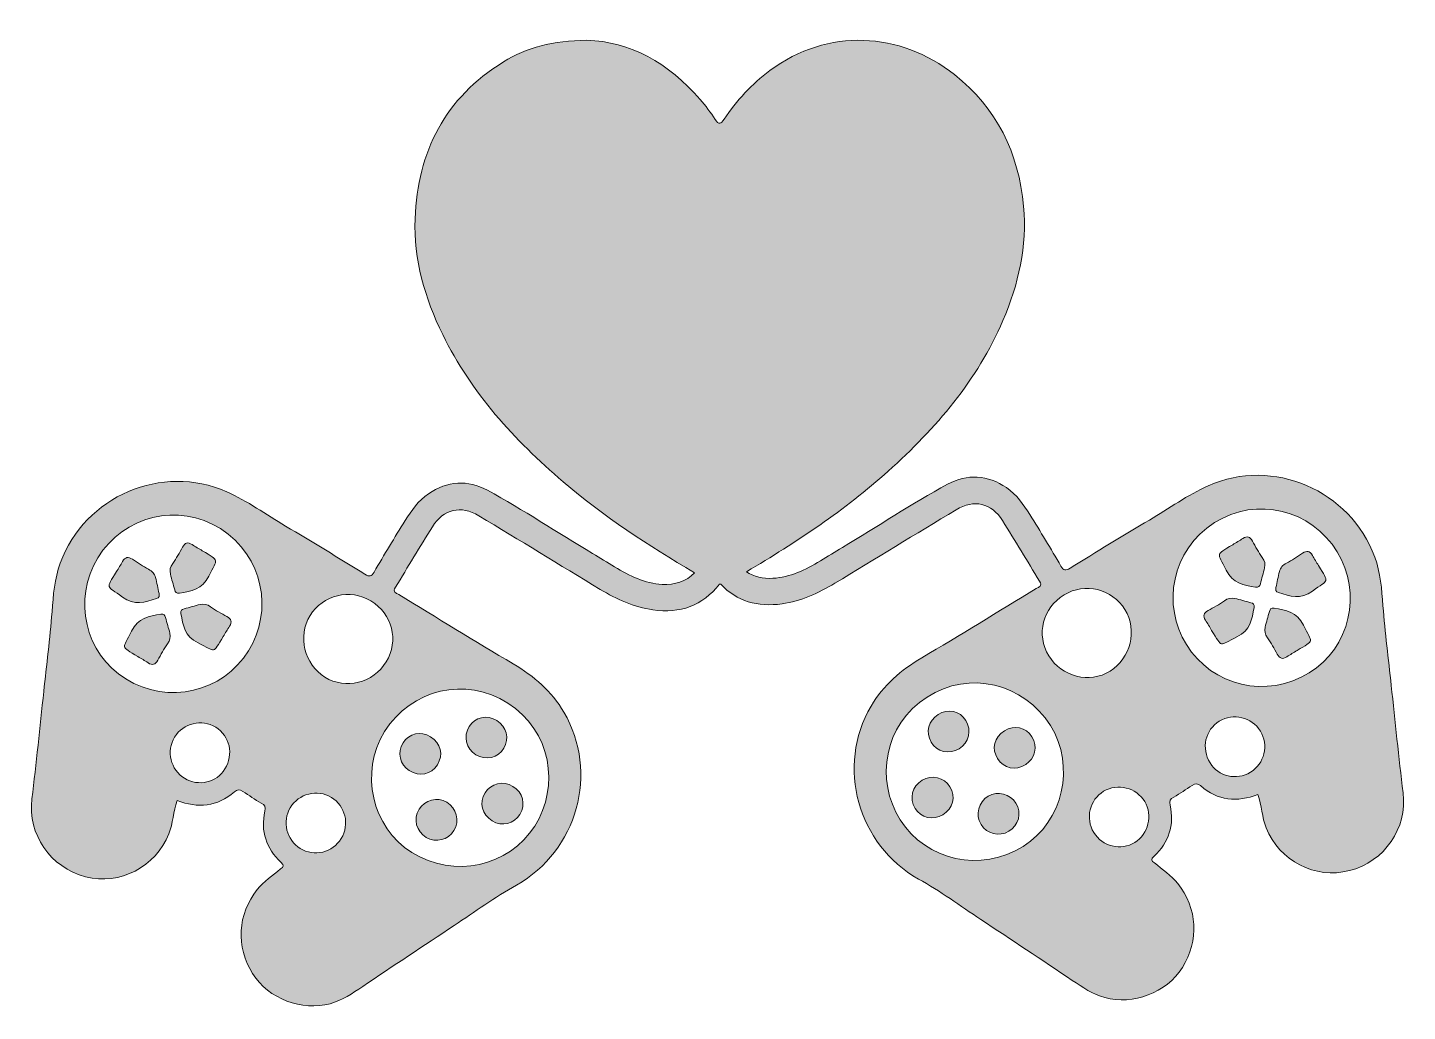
# Model space of a CAD drawing. Extents: x 90 to 910, y -791 to -207.
import ezdxf

# ---------------------------------------------------------------- set-up
doc = ezdxf.new("R2010")
doc.units = 0
doc.header["$MEASUREMENT"] = 0
doc.layers.add('katman 1', color=7, linetype='Continuous', lineweight=0)

# ---------------------------------------------------------------- blocks, each defined once
blk = doc.blocks.new('Block_0')
at = {"layer": 'katman 1', "true_color": 0x000000, "transparency": 33554687}
h = blk.add_hatch(color=18, dxfattribs=at)
h.dxf.hatch_style = 2
edge = h.paths.add_edge_path()
edge.add_spline(control_points=[(851.57, -590.11), (826.19, -605.69), (793.94, -598.17), (778.51, -573.35), (763.9, -549.86), (769.44, -517.16), (795.3, -500.83), (820.3, -485.05), (852.83, -493.1), (868.19, -518.2), (883.23, -542.78), (875.71, -575.3), (851.57, -590.11)], knot_values=[0, 0, 0, 0, 1, 1, 1, 2, 2, 2, 3, 3, 3, 4, 4, 4, 4], degree=3, periodic=0)
edge = h.paths.add_edge_path()
edge.add_spline(control_points=[(816.62, -649.2), (808.29, -654.24), (797.49, -651.74), (792.55, -643.63), (787.23, -634.88), (789.63, -624.02), (798.04, -618.85), (806.35, -613.75), (817.34, -616.39), (822.48, -624.72), (827.57, -632.97), (824.88, -644.18), (816.62, -649.2)], knot_values=[0, 0, 0, 0, 1, 1, 1, 2, 2, 2, 3, 3, 3, 4, 4, 4, 4], degree=3, periodic=0)
edge = h.paths.add_edge_path()
edge.add_spline(control_points=[(747.85, -690.88), (739.64, -696.02), (728.49, -693.32), (723.39, -684.95), (718.3, -676.57), (720.97, -665.5), (729.3, -660.51), (737.67, -655.49), (748.69, -658.26), (753.72, -666.64), (758.63, -674.81), (755.97, -685.79), (747.85, -690.88)], knot_values=[0, 0, 0, 0, 1, 1, 1, 2, 2, 2, 3, 3, 3, 4, 4, 4, 4], degree=3, periodic=0)
edge = h.paths.add_edge_path()
edge.add_spline(control_points=[(696.69, -579.99), (689.01, -567.27), (692.96, -551.55), (705.81, -543.77), (718.25, -536.23), (734.35, -540.13), (741.95, -552.53), (749.52, -564.88), (745.54, -581.38), (733.12, -589.1), (720.89, -596.71), (704.29, -592.56), (696.69, -579.99)], knot_values=[0, 0, 0, 0, 1, 1, 1, 2, 2, 2, 3, 3, 3, 4, 4, 4, 4], degree=3, periodic=0)
edge = h.paths.add_edge_path()
edge.add_spline(control_points=[(681.5, -693.2), (656.36, -708.89), (623.76, -701.74), (608.41, -677.53), (593.32, -653.74), (598.71, -620.97), (624.33, -604.49), (649.37, -588.39), (681.98, -596.23), (697.64, -621.42), (712.64, -645.56), (705.27, -678.37), (681.5, -693.2)], knot_values=[0, 0, 0, 0, 1, 1, 1, 2, 2, 2, 3, 3, 3, 4, 4, 4, 4], degree=3, periodic=0)
edge = h.paths.add_edge_path()
edge.add_spline(control_points=[(375.15, -608.08), (400.77, -624.56), (406.16, -657.33), (391.07, -681.12), (375.72, -705.33), (343.11, -712.48), (317.98, -696.79), (294.21, -681.96), (286.84, -649.15), (301.84, -625.01), (317.5, -599.82), (350.11, -591.99), (375.15, -608.08)], knot_values=[0, 0, 0, 0, 1, 1, 1, 2, 2, 2, 3, 3, 3, 4, 4, 4, 4], degree=3, periodic=0)
edge = h.paths.add_edge_path()
edge.add_spline(control_points=[(266.35, -592.69), (253.94, -584.97), (249.95, -568.47), (257.53, -556.12), (265.13, -543.72), (281.22, -539.82), (293.66, -547.36), (306.51, -555.14), (310.47, -570.86), (302.78, -583.58), (295.19, -596.15), (278.59, -600.3), (266.35, -592.69)], knot_values=[0, 0, 0, 0, 1, 1, 1, 2, 2, 2, 3, 3, 3, 4, 4, 4, 4], degree=3, periodic=0)
edge = h.paths.add_edge_path()
edge.add_spline(control_points=[(276.08, -688.54), (270.99, -696.91), (259.83, -699.62), (251.63, -694.47), (243.5, -689.38), (240.84, -678.4), (245.75, -670.23), (250.79, -661.85), (261.8, -659.08), (270.17, -664.1), (278.5, -669.09), (281.18, -680.16), (276.08, -688.54)], knot_values=[0, 0, 0, 0, 1, 1, 1, 2, 2, 2, 3, 3, 3, 4, 4, 4, 4], degree=3, periodic=0)
edge = h.paths.add_edge_path()
edge.add_spline(control_points=[(220.97, -576.94), (205.54, -601.76), (173.29, -609.28), (147.9, -593.7), (123.76, -578.89), (116.25, -546.37), (131.29, -521.79), (146.65, -496.69), (179.18, -488.64), (204.18, -504.42), (230.04, -520.75), (235.57, -553.45), (220.97, -576.94)], knot_values=[0, 0, 0, 0, 1, 1, 1, 2, 2, 2, 3, 3, 3, 4, 4, 4, 4], degree=3, periodic=0)
edge = h.paths.add_edge_path()
edge.add_spline(control_points=[(206.92, -647.22), (201.99, -655.34), (191.18, -657.83), (182.86, -652.79), (174.59, -647.77), (171.91, -636.56), (177, -628.31), (182.14, -619.98), (193.13, -617.34), (201.44, -622.44), (209.85, -627.61), (212.25, -638.47), (206.92, -647.22)], knot_values=[0, 0, 0, 0, 1, 1, 1, 2, 2, 2, 3, 3, 3, 4, 4, 4, 4], degree=3, periodic=0)
edge = h.paths.add_edge_path()
edge.add_spline(control_points=[(907.33, -661.46), (904.73, -640.22), (902.58, -618.94), (900.28, -597.67), (898.57, -581.88), (896.66, -566.1), (895.38, -550.27), (894.58, -540.43), (893.95, -530.7), (890.48, -521.3), (875.84, -481.53), (829.98, -461.83), (791.53, -478.93), (779.12, -484.44), (768.15, -492.46), (756.52, -499.32), (740.68, -508.66), (724.99, -518.29), (709.33, -527.94), (706.74, -529.54), (705.53, -529.42), (703.92, -526.67), (697.9, -516.36), (691.73, -506.12), (685.37, -496.02), (681.6, -490.05), (677.67, -484.2), (671.59, -480.08), (660.24, -472.4), (648.27, -471.78), (636.55, -478.08), (615.13, -489.59), (594.94, -503.21), (573.99, -515.55), (565.18, -520.75), (556.84, -526.79), (547.21, -530.56), (542.53, -532.39), (537.71, -533.65), (532.7, -533.94), (526.72, -534.28), (521.38, -533.07), (516.92, -530.01), (546.71, -512.54), (575.35, -493.43), (601.19, -470.29), (629.64, -444.82), (654.17, -416.32), (669.42, -380.84), (678.72, -359.19), (683.85, -336.68), (681.69, -312.89), (678.8, -281.13), (665.78, -254.59), (640.62, -234.66), (608.42, -209.15), (565.26, -206.74), (530.84, -232.27), (520.04, -240.28), (511.16, -250.11), (503.64, -261.19), (501.78, -263.93), (500.51, -264.58), (498.37, -261.3), (495.66, -257.14), (492.61, -253.15), (489.36, -249.38), (470.65, -227.67), (447.48, -214.88), (422.06, -214.29), (401.82, -214.36), (386.36, -218.57), (372.44, -227.14), (337.85, -248.42), (321.42, -280.43), (319.92, -320.29), (319.02, -344.58), (325.72, -367.45), (336.37, -389.12), (353.42, -423.81), (378.86, -451.74), (407.98, -476.57), (432.2, -497.22), (458.69, -514.57), (486.08, -530.62), (481.04, -535.89), (474.43, -537.97), (466.77, -537.53), (461.76, -537.24), (456.95, -535.99), (452.27, -534.15), (442.64, -530.38), (434.3, -524.34), (425.48, -519.14), (404.54, -506.8), (384.35, -493.18), (362.93, -481.67), (351.21, -475.38), (339.24, -475.99), (327.89, -483.67), (321.81, -487.79), (317.87, -493.64), (314.11, -499.61), (307.74, -509.71), (301.58, -519.95), (295.56, -530.26), (293.95, -533.02), (292.74, -533.13), (290.15, -531.53), (274.48, -521.88), (258.8, -512.25), (242.96, -502.91), (231.32, -496.05), (220.36, -488.03), (207.95, -482.52), (169.5, -465.42), (123.64, -485.12), (108.99, -524.89), (105.53, -534.29), (104.89, -544.02), (104.1, -553.86), (102.81, -569.69), (100.91, -585.47), (99.2, -601.26), (96.9, -622.53), (94.75, -643.81), (92.15, -665.05), (89.58, -686.02), (103.05, -705.81), (124.09, -711.24), (144.4, -716.49), (165.72, -705.43), (173.5, -685.86), (176.04, -679.45), (176.31, -672.54), (178.44, -665.98), (190.86, -670.72), (202.33, -669.77), (212.56, -660.74), (214.11, -659.37), (215.74, -659.33), (217.57, -660.58), (221.14, -663.02), (224.79, -665.37), (228.52, -667.57), (230.47, -668.71), (231.23, -669.8), (230.67, -672.26), (227.94, -684.17), (231.45, -694.36), (240.17, -702.65), (242.2, -704.58), (241.79, -705.25), (240, -706.65), (235.13, -710.43), (230.06, -714.03), (226.14, -718.85), (214.35, -733.3), (213.35, -752.96), (223.36, -768.85), (232.8, -783.84), (252.77, -791.27), (269.43, -786.7), (276.74, -784.69), (282.69, -780.54), (288.8, -776.44), (306.9, -764.31), (325.05, -752.25), (343.22, -740.23), (355.48, -732.12), (367.4, -723.37), (380.19, -716.2), (416.38, -695.91), (429.43, -649.31), (408.41, -613.51), (401.1, -601.05), (390.7, -592.08), (378.34, -584.8), (355.48, -571.32), (332.89, -557.36), (310.2, -543.6), (308.58, -542.62), (306.51, -542.08), (308.26, -539.27), (315.67, -527.32), (322.69, -515.12), (330.27, -503.28), (337.03, -492.73), (347.18, -490.42), (357.86, -496.82), (381.98, -511.29), (405.97, -525.95), (430.03, -540.52), (439.76, -546.4), (450.01, -551.06), (461.37, -552.69), (477.49, -555), (490.81, -550.3), (500.87, -537.48), (501.13, -537.48), (501.38, -537.46), (501.64, -537.44), (511.29, -547.58), (523.56, -551.18), (538.11, -549.09), (549.47, -547.46), (559.72, -542.81), (569.45, -536.92), (593.5, -522.36), (617.5, -507.7), (641.61, -493.23), (652.29, -486.83), (662.45, -489.14), (669.21, -499.69), (676.79, -511.53), (683.81, -523.73), (691.22, -535.67), (692.97, -538.49), (690.89, -539.03), (689.28, -540.01), (666.58, -553.77), (644, -567.73), (621.13, -581.21), (608.78, -588.49), (598.38, -597.46), (591.06, -609.91), (570.04, -645.72), (583.09, -692.32), (619.29, -712.61), (632.08, -719.78), (643.99, -728.52), (656.25, -736.64), (674.43, -748.66), (692.58, -760.72), (710.68, -772.85), (716.79, -776.95), (722.74, -781.1), (730.04, -783.1), (746.7, -787.67), (766.68, -780.25), (776.12, -765.26), (786.13, -749.36), (785.12, -729.7), (773.34, -715.26), (769.41, -710.44), (764.34, -706.84), (759.48, -703.06), (757.68, -701.66), (757.28, -700.99), (759.31, -699.06), (768.03, -690.77), (771.53, -680.58), (768.81, -668.67), (768.25, -666.21), (769.01, -665.12), (770.95, -663.97), (774.68, -661.78), (778.33, -659.43), (781.91, -656.99), (783.73, -655.74), (785.37, -655.78), (786.92, -657.15), (797.15, -666.18), (808.62, -667.13), (821.04, -662.39), (823.17, -668.95), (823.44, -675.86), (825.98, -682.26), (833.75, -701.84), (855.08, -712.9), (875.39, -707.65), (896.42, -702.22), (909.89, -682.43), (907.33, -661.46)], knot_values=[0, 0, 0, 0, 1, 1, 1, 2, 2, 2, 3, 3, 3, 4, 4, 4, 5, 5, 5, 6, 6, 6, 7, 7, 7, 8, 8, 8, 9, 9, 9, 10, 10, 10, 11, 11, 11, 12, 12, 12, 13, 13, 13, 14, 14, 14, 15, 15, 15, 16, 16, 16, 17, 17, 17, 18, 18, 18, 19, 19, 19, 20, 20, 20, 21, 21, 21, 22, 22, 22, 23, 23, 23, 24, 24, 24, 25, 25, 25, 26, 26, 26, 27, 27, 27, 28, 28, 28, 29, 29, 29, 30, 30, 30, 31, 31, 31, 32, 32, 32, 33, 33, 33, 34, 34, 34, 35, 35, 35, 36, 36, 36, 37, 37, 37, 38, 38, 38, 39, 39, 39, 40, 40, 40, 41, 41, 41, 42, 42, 42, 43, 43, 43, 44, 44, 44, 45, 45, 45, 46, 46, 46, 47, 47, 47, 48, 48, 48, 49, 49, 49, 50, 50, 50, 51, 51, 51, 52, 52, 52, 53, 53, 53, 54, 54, 54, 55, 55, 55, 56, 56, 56, 57, 57, 57, 58, 58, 58, 59, 59, 59, 60, 60, 60, 61, 61, 61, 62, 62, 62, 63, 63, 63, 64, 64, 64, 65, 65, 65, 66, 66, 66, 67, 67, 67, 68, 68, 68, 69, 69, 69, 70, 70, 70, 71, 71, 71, 72, 72, 72, 73, 73, 73, 74, 74, 74, 75, 75, 75, 76, 76, 76, 77, 77, 77, 78, 78, 78, 79, 79, 79, 80, 80, 80, 81, 81, 81, 82, 82, 82, 83, 83, 83, 84, 84, 84, 85, 85, 85, 86, 86, 86, 87, 87, 87, 88, 88, 88, 89, 89, 89, 90, 90, 90, 91, 91, 91, 91], degree=3, periodic=0)
h = blk.add_hatch(color=18, dxfattribs=at)
h.dxf.hatch_style = 2
edge = h.paths.add_edge_path()
edge.add_spline(control_points=[(197.31, -532.63), (202.62, -521.69), (204.11, -524.14), (193.45, -517.57), (191.44, -516.35), (189.38, -515.19), (187.42, -513.89), (184.86, -512.2), (183.1, -512.84), (181.67, -515.43), (179.84, -518.74), (178.08, -522.11), (175.88, -525.17), (174.43, -527.19), (173.96, -529.17), (174.47, -531.4), (175.21, -534.58), (176.18, -537.7), (177.02, -540.85), (177.41, -542.31), (178.08, -543.05), (179.8, -542.76), (186.9, -541.56), (193.43, -540.61), (197.31, -532.63)], knot_values=[0, 0, 0, 0, 1, 1, 1, 2, 2, 2, 3, 3, 3, 4, 4, 4, 5, 5, 5, 6, 6, 6, 7, 7, 7, 8, 8, 8, 8], degree=3, periodic=0)
h = blk.add_hatch(color=18, dxfattribs=at)
h.dxf.hatch_style = 2
edge = h.paths.add_edge_path()
edge.add_spline(control_points=[(823.6, -521.58), (821.4, -518.52), (819.63, -515.14), (817.81, -511.84), (816.37, -509.24), (814.62, -508.6), (812.06, -510.3), (810.1, -511.6), (808.04, -512.76), (806.02, -513.98), (795.37, -520.55), (796.86, -518.1), (802.17, -529.04), (806.04, -537.02), (812.58, -537.97), (819.67, -539.17), (821.4, -539.46), (822.07, -538.72), (822.46, -537.26), (823.3, -534.1), (824.27, -530.98), (825, -527.81), (825.52, -525.58), (825.05, -523.59), (823.6, -521.58)], knot_values=[0, 0, 0, 0, 1, 1, 1, 2, 2, 2, 3, 3, 3, 4, 4, 4, 5, 5, 5, 6, 6, 6, 7, 7, 7, 8, 8, 8, 8], degree=3, periodic=0)
h = blk.add_hatch(color=18, dxfattribs=at)
h.dxf.hatch_style = 2
edge = h.paths.add_edge_path()
edge.add_spline(control_points=[(166.19, -545.99), (167.85, -545.45), (168.1, -544.48), (167.77, -543), (167.05, -539.82), (166.47, -536.61), (165.65, -533.45), (165.08, -531.23), (163.75, -529.69), (161.52, -528.57), (158.16, -526.89), (155.04, -524.71), (151.89, -522.62), (149.42, -520.98), (147.56, -521.23), (146.08, -523.92), (144.94, -525.98), (143.65, -527.96), (142.43, -529.97), (136.02, -540.72), (136.21, -537.86), (145.98, -545.1), (153.1, -550.39), (159.34, -548.21), (166.19, -545.99)], knot_values=[0, 0, 0, 0, 1, 1, 1, 2, 2, 2, 3, 3, 3, 4, 4, 4, 5, 5, 5, 6, 6, 6, 7, 7, 7, 8, 8, 8, 8], degree=3, periodic=0)
h = blk.add_hatch(color=18, dxfattribs=at)
h.dxf.hatch_style = 2
edge = h.paths.add_edge_path()
edge.add_spline(control_points=[(853.39, -520.32), (851.91, -517.64), (850.06, -517.39), (847.59, -519.03), (844.44, -521.12), (841.32, -523.29), (837.95, -524.98), (835.73, -526.1), (834.4, -527.64), (833.82, -529.86), (833, -533.01), (832.42, -536.23), (831.71, -539.41), (831.38, -540.89), (831.63, -541.86), (833.29, -542.39), (840.14, -544.61), (846.37, -546.79), (853.5, -541.51), (863.27, -534.27), (863.46, -537.13), (857.04, -526.38), (855.82, -524.36), (854.53, -522.39), (853.39, -520.32)], knot_values=[0, 0, 0, 0, 1, 1, 1, 2, 2, 2, 3, 3, 3, 4, 4, 4, 5, 5, 5, 6, 6, 6, 7, 7, 7, 8, 8, 8, 8], degree=3, periodic=0)
h = blk.add_hatch(color=18, dxfattribs=at)
h.dxf.hatch_style = 2
edge = h.paths.add_edge_path()
edge.add_spline(control_points=[(208.1, -556.69), (204.79, -554.87), (201.41, -553.1), (198.36, -550.9), (196.34, -549.45), (194.36, -548.98), (192.13, -549.5), (188.95, -550.23), (185.83, -551.2), (182.68, -552.04), (181.22, -552.43), (180.48, -553.1), (180.77, -554.82), (181.96, -561.92), (182.92, -568.46), (190.9, -572.33), (201.84, -577.64), (199.39, -579.13), (205.95, -568.48), (207.17, -566.46), (208.33, -564.4), (209.63, -562.44), (211.33, -559.88), (210.69, -558.13), (208.1, -556.69)], knot_values=[0, 0, 0, 0, 1, 1, 1, 2, 2, 2, 3, 3, 3, 4, 4, 4, 5, 5, 5, 6, 6, 6, 7, 7, 7, 8, 8, 8, 8], degree=3, periodic=0)
h = blk.add_hatch(color=18, dxfattribs=at)
h.dxf.hatch_style = 2
edge = h.paths.add_edge_path()
edge.add_spline(control_points=[(816.8, -548.45), (813.65, -547.61), (810.53, -546.64), (807.35, -545.9), (805.12, -545.39), (803.14, -545.86), (801.12, -547.31), (798.06, -549.51), (794.69, -551.27), (791.38, -553.1), (788.79, -554.53), (788.15, -556.29), (789.84, -558.85), (791.15, -560.81), (792.3, -562.87), (793.52, -564.88), (800.09, -575.54), (797.64, -574.05), (808.58, -568.74), (816.56, -564.87), (817.51, -558.33), (818.71, -551.23), (819, -549.51), (818.26, -548.84), (816.8, -548.45)], knot_values=[0, 0, 0, 0, 1, 1, 1, 2, 2, 2, 3, 3, 3, 4, 4, 4, 5, 5, 5, 6, 6, 6, 7, 7, 7, 8, 8, 8, 8], degree=3, periodic=0)
h = blk.add_hatch(color=18, dxfattribs=at)
h.dxf.hatch_style = 2
edge = h.paths.add_edge_path()
edge.add_spline(control_points=[(171.61, -557.19), (171.23, -555.72), (170.55, -554.98), (168.83, -555.27), (161.74, -556.47), (155.2, -557.43), (151.33, -565.41), (146.02, -576.35), (144.52, -573.9), (155.18, -580.46), (157.2, -581.68), (159.26, -582.84), (161.22, -584.14), (163.78, -585.84), (165.53, -585.2), (166.96, -582.61), (168.79, -579.3), (170.55, -575.92), (172.75, -572.87), (174.21, -570.85), (174.68, -568.87), (174.16, -566.63), (173.43, -563.46), (172.45, -560.34), (171.61, -557.19)], knot_values=[0, 0, 0, 0, 1, 1, 1, 2, 2, 2, 3, 3, 3, 4, 4, 4, 5, 5, 5, 6, 6, 6, 7, 7, 7, 8, 8, 8, 8], degree=3, periodic=0)
h = blk.add_hatch(color=18, dxfattribs=at)
h.dxf.hatch_style = 2
edge = h.paths.add_edge_path()
edge.add_spline(control_points=[(830.64, -551.68), (828.92, -551.39), (828.25, -552.13), (827.86, -553.6), (827.02, -556.75), (826.05, -559.87), (825.32, -563.04), (824.8, -565.27), (825.27, -567.26), (826.72, -569.28), (828.92, -572.33), (830.69, -575.71), (832.51, -579.01), (833.95, -581.61), (835.7, -582.25), (838.26, -580.55), (840.22, -579.25), (842.28, -578.09), (844.3, -576.87), (854.95, -570.31), (853.46, -572.76), (848.15, -561.82), (844.28, -553.83), (837.74, -552.88), (830.64, -551.68)], knot_values=[0, 0, 0, 0, 1, 1, 1, 2, 2, 2, 3, 3, 3, 4, 4, 4, 5, 5, 5, 6, 6, 6, 7, 7, 7, 8, 8, 8, 8], degree=3, periodic=0)
h = blk.add_hatch(color=18, dxfattribs=at)
h.dxf.hatch_style = 2
edge = h.paths.add_edge_path()
edge.add_spline(control_points=[(356.01, -638.77), (361.96, -642.4), (369.24, -640.68), (372.73, -634.81), (376.16, -629.04), (374.39, -622.06), (368.59, -618.48), (362.71, -614.86), (355.67, -616.36), (352.11, -621.98), (348.54, -627.61), (350.33, -635.3), (356.01, -638.77)], knot_values=[0, 0, 0, 0, 1, 1, 1, 2, 2, 2, 3, 3, 3, 4, 4, 4, 4], degree=3, periodic=0)
h = blk.add_hatch(color=18, dxfattribs=at)
h.dxf.hatch_style = 2
edge = h.paths.add_edge_path()
edge.add_spline(control_points=[(630.89, -614.89), (625.08, -618.47), (623.31, -625.45), (626.75, -631.22), (630.24, -637.09), (637.52, -638.81), (643.46, -635.18), (649.15, -631.71), (650.93, -624.02), (647.37, -618.39), (643.81, -612.77), (636.76, -611.27), (630.89, -614.89)], knot_values=[0, 0, 0, 0, 1, 1, 1, 2, 2, 2, 3, 3, 3, 4, 4, 4, 4], degree=3, periodic=0)
h = blk.add_hatch(color=18, dxfattribs=at)
h.dxf.hatch_style = 2
edge = h.paths.add_edge_path()
edge.add_spline(control_points=[(670.34, -624.57), (664.18, -628.49), (662.53, -635.17), (666.27, -641.1), (669.97, -646.98), (676.95, -648.44), (682.99, -644.59), (688.66, -640.99), (690.24, -633.9), (686.66, -628.15), (683.08, -622.4), (676.13, -620.88), (670.34, -624.57)], knot_values=[0, 0, 0, 0, 1, 1, 1, 2, 2, 2, 3, 3, 3, 4, 4, 4, 4], degree=3, periodic=0)
h = blk.add_hatch(color=18, dxfattribs=at)
h.dxf.hatch_style = 2
edge = h.paths.add_edge_path()
edge.add_spline(control_points=[(316.49, -648.19), (322.53, -652.03), (329.51, -650.57), (333.21, -644.69), (336.94, -638.76), (335.3, -632.08), (329.14, -628.16), (323.35, -624.47), (316.39, -625.99), (312.82, -631.74), (309.24, -637.49), (310.82, -644.58), (316.49, -648.19)], knot_values=[0, 0, 0, 0, 1, 1, 1, 2, 2, 2, 3, 3, 3, 4, 4, 4, 4], degree=3, periodic=0)
h = blk.add_hatch(color=18, dxfattribs=at)
h.dxf.hatch_style = 2
edge = h.paths.add_edge_path()
edge.add_spline(control_points=[(361.56, -661.42), (357.93, -667.26), (359.75, -674.42), (365.79, -678.07), (371.56, -681.57), (378.78, -679.88), (382.25, -674.22), (385.86, -668.35), (384.04, -661.17), (378.04, -657.56), (372.27, -654.08), (365.06, -655.77), (361.56, -661.42)], knot_values=[0, 0, 0, 0, 1, 1, 1, 2, 2, 2, 3, 3, 3, 4, 4, 4, 4], degree=3, periodic=0)
h = blk.add_hatch(color=18, dxfattribs=at)
h.dxf.hatch_style = 2
edge = h.paths.add_edge_path()
edge.add_spline(control_points=[(621.44, -653.97), (615.43, -657.58), (613.62, -664.76), (617.22, -670.63), (620.7, -676.29), (627.91, -677.98), (633.69, -674.48), (639.73, -670.82), (641.54, -663.67), (637.92, -657.83), (634.42, -652.18), (627.21, -650.49), (621.44, -653.97)], knot_values=[0, 0, 0, 0, 1, 1, 1, 2, 2, 2, 3, 3, 3, 4, 4, 4, 4], degree=3, periodic=0)
h = blk.add_hatch(color=18, dxfattribs=at)
h.dxf.hatch_style = 2
edge = h.paths.add_edge_path()
edge.add_spline(control_points=[(322.29, -671.16), (318.76, -676.99), (320.64, -684.28), (326.6, -687.85), (332.31, -691.27), (339.62, -689.45), (343.05, -683.76), (346.55, -677.96), (344.64, -670.46), (338.78, -666.98), (333.19, -663.66), (325.69, -665.55), (322.29, -671.16)], knot_values=[0, 0, 0, 0, 1, 1, 1, 2, 2, 2, 3, 3, 3, 4, 4, 4, 4], degree=3, periodic=0)
h = blk.add_hatch(color=18, dxfattribs=at)
h.dxf.hatch_style = 2
edge = h.paths.add_edge_path()
edge.add_spline(control_points=[(660.69, -663.39), (654.83, -666.87), (652.93, -674.37), (656.42, -680.17), (659.85, -685.86), (667.16, -687.68), (672.88, -684.26), (678.84, -680.69), (680.72, -673.4), (677.18, -667.57), (673.79, -661.96), (666.29, -660.07), (660.69, -663.39)], knot_values=[0, 0, 0, 0, 1, 1, 1, 2, 2, 2, 3, 3, 3, 4, 4, 4, 4], degree=3, periodic=0)
at = {"layer": 'katman 1'}
for points, knots in [([(907.33, -661.46), (904.73, -640.22), (902.58, -618.94), (900.28, -597.67), (898.57, -581.88), (896.66, -566.1), (895.38, -550.27), (894.58, -540.43), (893.95, -530.7), (890.48, -521.3), (875.84, -481.53), (829.98, -461.83), (791.53, -478.93), (779.12, -484.44), (768.15, -492.46), (756.52, -499.32), (740.68, -508.66), (724.99, -518.29), (709.33, -527.94), (706.74, -529.54), (705.53, -529.42), (703.92, -526.67), (697.9, -516.36), (691.73, -506.12), (685.37, -496.02), (681.6, -490.05), (677.67, -484.2), (671.59, -480.08), (660.24, -472.4), (648.27, -471.78), (636.55, -478.08), (615.13, -489.59), (594.94, -503.21), (573.99, -515.55), (565.18, -520.75), (556.84, -526.79), (547.21, -530.56), (542.53, -532.39), (537.71, -533.65), (532.7, -533.94), (526.72, -534.28), (521.38, -533.07), (516.92, -530.01), (546.71, -512.54), (575.35, -493.43), (601.19, -470.29), (629.64, -444.82), (654.17, -416.32), (669.42, -380.84), (678.72, -359.19), (683.85, -336.68), (681.69, -312.89), (678.8, -281.13), (665.78, -254.59), (640.62, -234.66), (608.42, -209.15), (565.26, -206.74), (530.84, -232.27), (520.04, -240.28), (511.16, -250.11), (503.64, -261.19), (501.78, -263.93), (500.51, -264.58), (498.37, -261.3), (495.66, -257.14), (492.61, -253.15), (489.36, -249.38), (470.65, -227.67), (447.48, -214.88), (422.06, -214.29), (401.82, -214.36), (386.36, -218.57), (372.44, -227.14), (337.85, -248.42), (321.42, -280.43), (319.92, -320.29), (319.02, -344.58), (325.72, -367.45), (336.37, -389.12), (353.42, -423.81), (378.86, -451.74), (407.98, -476.57), (432.2, -497.22), (458.69, -514.57), (486.08, -530.62), (481.04, -535.89), (474.43, -537.97), (466.77, -537.53), (461.76, -537.24), (456.95, -535.99), (452.27, -534.15), (442.64, -530.38), (434.3, -524.34), (425.48, -519.14), (404.54, -506.8), (384.35, -493.18), (362.93, -481.67), (351.21, -475.38), (339.24, -475.99), (327.89, -483.67), (321.81, -487.79), (317.87, -493.64), (314.11, -499.61), (307.74, -509.71), (301.58, -519.95), (295.56, -530.26), (293.95, -533.02), (292.74, -533.13), (290.15, -531.53), (274.48, -521.88), (258.8, -512.25), (242.96, -502.91), (231.32, -496.05), (220.36, -488.03), (207.95, -482.52), (169.5, -465.42), (123.64, -485.12), (108.99, -524.89), (105.53, -534.29), (104.89, -544.02), (104.1, -553.86), (102.81, -569.69), (100.91, -585.47), (99.2, -601.26), (96.9, -622.53), (94.75, -643.81), (92.15, -665.05), (89.58, -686.02), (103.05, -705.81), (124.09, -711.24), (144.4, -716.49), (165.72, -705.43), (173.5, -685.86), (176.04, -679.45), (176.31, -672.54), (178.44, -665.98), (190.86, -670.72), (202.33, -669.77), (212.56, -660.74), (214.11, -659.37), (215.74, -659.33), (217.57, -660.58), (221.14, -663.02), (224.79, -665.37), (228.52, -667.57), (230.47, -668.71), (231.23, -669.8), (230.67, -672.26), (227.94, -684.17), (231.45, -694.36), (240.17, -702.65), (242.2, -704.58), (241.79, -705.25), (240, -706.65), (235.13, -710.43), (230.06, -714.03), (226.14, -718.85), (214.35, -733.3), (213.35, -752.96), (223.36, -768.85), (232.8, -783.84), (252.77, -791.27), (269.43, -786.7), (276.74, -784.69), (282.69, -780.54), (288.8, -776.44), (306.9, -764.31), (325.05, -752.25), (343.22, -740.23), (355.48, -732.12), (367.4, -723.37), (380.19, -716.2), (416.38, -695.91), (429.43, -649.31), (408.41, -613.51), (401.1, -601.05), (390.7, -592.08), (378.34, -584.8), (355.48, -571.32), (332.89, -557.36), (310.2, -543.6), (308.58, -542.62), (306.51, -542.08), (308.26, -539.27), (315.67, -527.32), (322.69, -515.12), (330.27, -503.28), (337.03, -492.73), (347.18, -490.42), (357.86, -496.82), (381.98, -511.29), (405.97, -525.95), (430.03, -540.52), (439.76, -546.4), (450.01, -551.06), (461.37, -552.69), (477.49, -555), (490.81, -550.3), (500.87, -537.48), (501.13, -537.48), (501.38, -537.46), (501.64, -537.44), (511.29, -547.58), (523.56, -551.18), (538.11, -549.09), (549.47, -547.46), (559.72, -542.81), (569.45, -536.92), (593.5, -522.36), (617.5, -507.7), (641.61, -493.23), (652.29, -486.83), (662.45, -489.14), (669.21, -499.69), (676.79, -511.53), (683.81, -523.73), (691.22, -535.67), (692.97, -538.49), (690.89, -539.03), (689.28, -540.01), (666.58, -553.77), (644, -567.73), (621.13, -581.21), (608.78, -588.49), (598.38, -597.46), (591.06, -609.91), (570.04, -645.72), (583.09, -692.32), (619.29, -712.61), (632.08, -719.78), (643.99, -728.52), (656.25, -736.64), (674.43, -748.66), (692.58, -760.72), (710.68, -772.85), (716.79, -776.95), (722.74, -781.1), (730.04, -783.1), (746.7, -787.67), (766.68, -780.25), (776.12, -765.26), (786.13, -749.36), (785.12, -729.7), (773.34, -715.26), (769.41, -710.44), (764.34, -706.84), (759.48, -703.06), (757.68, -701.66), (757.28, -700.99), (759.31, -699.06), (768.03, -690.77), (771.53, -680.58), (768.81, -668.67), (768.25, -666.21), (769.01, -665.12), (770.95, -663.97), (774.68, -661.78), (778.33, -659.43), (781.91, -656.99), (783.73, -655.74), (785.37, -655.78), (786.92, -657.15), (797.15, -666.18), (808.62, -667.13), (821.04, -662.39), (823.17, -668.95), (823.44, -675.86), (825.98, -682.26), (833.75, -701.84), (855.08, -712.9), (875.39, -707.65), (896.42, -702.22), (909.89, -682.43), (907.33, -661.46)], [0, 0, 0, 0, 1, 1, 1, 2, 2, 2, 3, 3, 3, 4, 4, 4, 5, 5, 5, 6, 6, 6, 7, 7, 7, 8, 8, 8, 9, 9, 9, 10, 10, 10, 11, 11, 11, 12, 12, 12, 13, 13, 13, 14, 14, 14, 15, 15, 15, 16, 16, 16, 17, 17, 17, 18, 18, 18, 19, 19, 19, 20, 20, 20, 21, 21, 21, 22, 22, 22, 23, 23, 23, 24, 24, 24, 25, 25, 25, 26, 26, 26, 27, 27, 27, 28, 28, 28, 29, 29, 29, 30, 30, 30, 31, 31, 31, 32, 32, 32, 33, 33, 33, 34, 34, 34, 35, 35, 35, 36, 36, 36, 37, 37, 37, 38, 38, 38, 39, 39, 39, 40, 40, 40, 41, 41, 41, 42, 42, 42, 43, 43, 43, 44, 44, 44, 45, 45, 45, 46, 46, 46, 47, 47, 47, 48, 48, 48, 49, 49, 49, 50, 50, 50, 51, 51, 51, 52, 52, 52, 53, 53, 53, 54, 54, 54, 55, 55, 55, 56, 56, 56, 57, 57, 57, 58, 58, 58, 59, 59, 59, 60, 60, 60, 61, 61, 61, 62, 62, 62, 63, 63, 63, 64, 64, 64, 65, 65, 65, 66, 66, 66, 67, 67, 67, 68, 68, 68, 69, 69, 69, 70, 70, 70, 71, 71, 71, 72, 72, 72, 73, 73, 73, 74, 74, 74, 75, 75, 75, 76, 76, 76, 77, 77, 77, 78, 78, 78, 79, 79, 79, 80, 80, 80, 81, 81, 81, 82, 82, 82, 83, 83, 83, 84, 84, 84, 85, 85, 85, 86, 86, 86, 87, 87, 87, 88, 88, 88, 89, 89, 89, 90, 90, 90, 91, 91, 91, 91]), ([(220.97, -576.94), (205.54, -601.76), (173.29, -609.28), (147.9, -593.7), (123.76, -578.89), (116.25, -546.37), (131.29, -521.79), (146.65, -496.69), (179.18, -488.64), (204.18, -504.42), (230.04, -520.75), (235.57, -553.45), (220.97, -576.94)], [0, 0, 0, 0, 1, 1, 1, 2, 2, 2, 3, 3, 3, 4, 4, 4, 4]), ([(851.57, -590.11), (826.19, -605.69), (793.94, -598.17), (778.51, -573.35), (763.9, -549.86), (769.44, -517.16), (795.3, -500.83), (820.3, -485.05), (852.83, -493.1), (868.19, -518.2), (883.23, -542.78), (875.71, -575.3), (851.57, -590.11)], [0, 0, 0, 0, 1, 1, 1, 2, 2, 2, 3, 3, 3, 4, 4, 4, 4]), ([(197.31, -532.63), (202.62, -521.69), (204.11, -524.14), (193.45, -517.57), (191.44, -516.35), (189.38, -515.19), (187.42, -513.89), (184.86, -512.2), (183.1, -512.84), (181.67, -515.43), (179.84, -518.74), (178.08, -522.11), (175.88, -525.17), (174.43, -527.19), (173.96, -529.17), (174.47, -531.4), (175.21, -534.58), (176.18, -537.7), (177.02, -540.85), (177.41, -542.31), (178.08, -543.05), (179.8, -542.76), (186.9, -541.56), (193.43, -540.61), (197.31, -532.63)], [0, 0, 0, 0, 1, 1, 1, 2, 2, 2, 3, 3, 3, 4, 4, 4, 5, 5, 5, 6, 6, 6, 7, 7, 7, 8, 8, 8, 8]), ([(823.6, -521.58), (821.4, -518.52), (819.63, -515.14), (817.81, -511.84), (816.37, -509.24), (814.62, -508.6), (812.06, -510.3), (810.1, -511.6), (808.04, -512.76), (806.02, -513.98), (795.37, -520.55), (796.86, -518.1), (802.17, -529.04), (806.04, -537.02), (812.58, -537.97), (819.67, -539.17), (821.4, -539.46), (822.07, -538.72), (822.46, -537.26), (823.3, -534.1), (824.27, -530.98), (825, -527.81), (825.52, -525.58), (825.05, -523.59), (823.6, -521.58)], [0, 0, 0, 0, 1, 1, 1, 2, 2, 2, 3, 3, 3, 4, 4, 4, 5, 5, 5, 6, 6, 6, 7, 7, 7, 8, 8, 8, 8]), ([(166.19, -545.99), (167.85, -545.45), (168.1, -544.48), (167.77, -543), (167.05, -539.82), (166.47, -536.61), (165.65, -533.45), (165.08, -531.23), (163.75, -529.69), (161.52, -528.57), (158.16, -526.89), (155.04, -524.71), (151.89, -522.62), (149.42, -520.98), (147.56, -521.23), (146.08, -523.92), (144.94, -525.98), (143.65, -527.96), (142.43, -529.97), (136.02, -540.72), (136.21, -537.86), (145.98, -545.1), (153.1, -550.39), (159.34, -548.21), (166.19, -545.99)], [0, 0, 0, 0, 1, 1, 1, 2, 2, 2, 3, 3, 3, 4, 4, 4, 5, 5, 5, 6, 6, 6, 7, 7, 7, 8, 8, 8, 8]), ([(853.39, -520.32), (851.91, -517.64), (850.06, -517.39), (847.59, -519.03), (844.44, -521.12), (841.32, -523.29), (837.95, -524.98), (835.73, -526.1), (834.4, -527.64), (833.82, -529.86), (833, -533.01), (832.42, -536.23), (831.71, -539.41), (831.38, -540.89), (831.63, -541.86), (833.29, -542.39), (840.14, -544.61), (846.37, -546.79), (853.5, -541.51), (863.27, -534.27), (863.46, -537.13), (857.04, -526.38), (855.82, -524.36), (854.53, -522.39), (853.39, -520.32)], [0, 0, 0, 0, 1, 1, 1, 2, 2, 2, 3, 3, 3, 4, 4, 4, 5, 5, 5, 6, 6, 6, 7, 7, 7, 8, 8, 8, 8]), ([(266.35, -592.69), (253.94, -584.97), (249.95, -568.47), (257.53, -556.12), (265.13, -543.72), (281.22, -539.82), (293.66, -547.36), (306.51, -555.14), (310.47, -570.86), (302.78, -583.58), (295.19, -596.15), (278.59, -600.3), (266.35, -592.69)], [0, 0, 0, 0, 1, 1, 1, 2, 2, 2, 3, 3, 3, 4, 4, 4, 4]), ([(696.69, -579.99), (689.01, -567.27), (692.96, -551.55), (705.81, -543.77), (718.25, -536.23), (734.35, -540.13), (741.95, -552.53), (749.52, -564.88), (745.54, -581.38), (733.12, -589.1), (720.89, -596.71), (704.29, -592.56), (696.69, -579.99)], [0, 0, 0, 0, 1, 1, 1, 2, 2, 2, 3, 3, 3, 4, 4, 4, 4]), ([(208.1, -556.69), (204.79, -554.87), (201.41, -553.1), (198.36, -550.9), (196.34, -549.45), (194.36, -548.98), (192.13, -549.5), (188.95, -550.23), (185.83, -551.2), (182.68, -552.04), (181.22, -552.43), (180.48, -553.1), (180.77, -554.82), (181.96, -561.92), (182.92, -568.46), (190.9, -572.33), (201.84, -577.64), (199.39, -579.13), (205.95, -568.48), (207.17, -566.46), (208.33, -564.4), (209.63, -562.44), (211.33, -559.88), (210.69, -558.13), (208.1, -556.69)], [0, 0, 0, 0, 1, 1, 1, 2, 2, 2, 3, 3, 3, 4, 4, 4, 5, 5, 5, 6, 6, 6, 7, 7, 7, 8, 8, 8, 8]), ([(816.8, -548.45), (813.65, -547.61), (810.53, -546.64), (807.35, -545.9), (805.12, -545.39), (803.14, -545.86), (801.12, -547.31), (798.06, -549.51), (794.69, -551.27), (791.38, -553.1), (788.79, -554.53), (788.15, -556.29), (789.84, -558.85), (791.15, -560.81), (792.3, -562.87), (793.52, -564.88), (800.09, -575.54), (797.64, -574.05), (808.58, -568.74), (816.56, -564.87), (817.51, -558.33), (818.71, -551.23), (819, -549.51), (818.26, -548.84), (816.8, -548.45)], [0, 0, 0, 0, 1, 1, 1, 2, 2, 2, 3, 3, 3, 4, 4, 4, 5, 5, 5, 6, 6, 6, 7, 7, 7, 8, 8, 8, 8]), ([(171.61, -557.19), (171.23, -555.72), (170.55, -554.98), (168.83, -555.27), (161.74, -556.47), (155.2, -557.43), (151.33, -565.41), (146.02, -576.35), (144.52, -573.9), (155.18, -580.46), (157.2, -581.68), (159.26, -582.84), (161.22, -584.14), (163.78, -585.84), (165.53, -585.2), (166.96, -582.61), (168.79, -579.3), (170.55, -575.92), (172.75, -572.87), (174.21, -570.85), (174.68, -568.87), (174.16, -566.63), (173.43, -563.46), (172.45, -560.34), (171.61, -557.19)], [0, 0, 0, 0, 1, 1, 1, 2, 2, 2, 3, 3, 3, 4, 4, 4, 5, 5, 5, 6, 6, 6, 7, 7, 7, 8, 8, 8, 8]), ([(830.64, -551.68), (828.92, -551.39), (828.25, -552.13), (827.86, -553.6), (827.02, -556.75), (826.05, -559.87), (825.32, -563.04), (824.8, -565.27), (825.27, -567.26), (826.72, -569.28), (828.92, -572.33), (830.69, -575.71), (832.51, -579.01), (833.95, -581.61), (835.7, -582.25), (838.26, -580.55), (840.22, -579.25), (842.28, -578.09), (844.3, -576.87), (854.95, -570.31), (853.46, -572.76), (848.15, -561.82), (844.28, -553.83), (837.74, -552.88), (830.64, -551.68)], [0, 0, 0, 0, 1, 1, 1, 2, 2, 2, 3, 3, 3, 4, 4, 4, 5, 5, 5, 6, 6, 6, 7, 7, 7, 8, 8, 8, 8]), ([(681.5, -693.2), (656.36, -708.89), (623.76, -701.74), (608.41, -677.53), (593.32, -653.74), (598.71, -620.97), (624.33, -604.49), (649.37, -588.39), (681.98, -596.23), (697.64, -621.42), (712.64, -645.56), (705.27, -678.37), (681.5, -693.2)], [0, 0, 0, 0, 1, 1, 1, 2, 2, 2, 3, 3, 3, 4, 4, 4, 4]), ([(375.15, -608.08), (400.77, -624.56), (406.16, -657.33), (391.07, -681.12), (375.72, -705.33), (343.11, -712.48), (317.98, -696.79), (294.21, -681.96), (286.84, -649.15), (301.84, -625.01), (317.5, -599.82), (350.11, -591.99), (375.15, -608.08)], [0, 0, 0, 0, 1, 1, 1, 2, 2, 2, 3, 3, 3, 4, 4, 4, 4]), ([(356.01, -638.77), (361.96, -642.4), (369.24, -640.68), (372.73, -634.81), (376.16, -629.04), (374.39, -622.06), (368.59, -618.48), (362.71, -614.86), (355.67, -616.36), (352.11, -621.98), (348.54, -627.61), (350.33, -635.3), (356.01, -638.77)], [0, 0, 0, 0, 1, 1, 1, 2, 2, 2, 3, 3, 3, 4, 4, 4, 4]), ([(630.89, -614.89), (625.08, -618.47), (623.31, -625.45), (626.75, -631.22), (630.24, -637.09), (637.52, -638.81), (643.46, -635.18), (649.15, -631.71), (650.93, -624.02), (647.37, -618.39), (643.81, -612.77), (636.76, -611.27), (630.89, -614.89)], [0, 0, 0, 0, 1, 1, 1, 2, 2, 2, 3, 3, 3, 4, 4, 4, 4]), ([(816.62, -649.2), (808.29, -654.24), (797.49, -651.74), (792.55, -643.63), (787.23, -634.88), (789.63, -624.02), (798.04, -618.85), (806.35, -613.75), (817.34, -616.39), (822.48, -624.72), (827.57, -632.97), (824.88, -644.18), (816.62, -649.2)], [0, 0, 0, 0, 1, 1, 1, 2, 2, 2, 3, 3, 3, 4, 4, 4, 4]), ([(206.92, -647.22), (201.99, -655.34), (191.18, -657.83), (182.86, -652.79), (174.59, -647.77), (171.91, -636.56), (177, -628.31), (182.14, -619.98), (193.13, -617.34), (201.44, -622.44), (209.85, -627.61), (212.25, -638.47), (206.92, -647.22)], [0, 0, 0, 0, 1, 1, 1, 2, 2, 2, 3, 3, 3, 4, 4, 4, 4]), ([(670.34, -624.57), (664.18, -628.49), (662.53, -635.17), (666.27, -641.1), (669.97, -646.98), (676.95, -648.44), (682.99, -644.59), (688.66, -640.99), (690.24, -633.9), (686.66, -628.15), (683.08, -622.4), (676.13, -620.88), (670.34, -624.57)], [0, 0, 0, 0, 1, 1, 1, 2, 2, 2, 3, 3, 3, 4, 4, 4, 4]), ([(316.49, -648.19), (322.53, -652.03), (329.51, -650.57), (333.21, -644.69), (336.94, -638.76), (335.3, -632.08), (329.14, -628.16), (323.35, -624.47), (316.39, -625.99), (312.82, -631.74), (309.24, -637.49), (310.82, -644.58), (316.49, -648.19)], [0, 0, 0, 0, 1, 1, 1, 2, 2, 2, 3, 3, 3, 4, 4, 4, 4]), ([(361.56, -661.42), (357.93, -667.26), (359.75, -674.42), (365.79, -678.07), (371.56, -681.57), (378.78, -679.88), (382.25, -674.22), (385.86, -668.35), (384.04, -661.17), (378.04, -657.56), (372.27, -654.08), (365.06, -655.77), (361.56, -661.42)], [0, 0, 0, 0, 1, 1, 1, 2, 2, 2, 3, 3, 3, 4, 4, 4, 4]), ([(621.44, -653.97), (615.43, -657.58), (613.62, -664.76), (617.22, -670.63), (620.7, -676.29), (627.91, -677.98), (633.69, -674.48), (639.73, -670.82), (641.54, -663.67), (637.92, -657.83), (634.42, -652.18), (627.21, -650.49), (621.44, -653.97)], [0, 0, 0, 0, 1, 1, 1, 2, 2, 2, 3, 3, 3, 4, 4, 4, 4]), ([(747.85, -690.88), (739.64, -696.02), (728.49, -693.32), (723.39, -684.95), (718.3, -676.57), (720.97, -665.5), (729.3, -660.51), (737.67, -655.49), (748.69, -658.26), (753.72, -666.64), (758.63, -674.81), (755.97, -685.79), (747.85, -690.88)], [0, 0, 0, 0, 1, 1, 1, 2, 2, 2, 3, 3, 3, 4, 4, 4, 4]), ([(276.08, -688.54), (270.99, -696.91), (259.83, -699.62), (251.63, -694.47), (243.5, -689.38), (240.84, -678.4), (245.75, -670.23), (250.79, -661.85), (261.8, -659.08), (270.17, -664.1), (278.5, -669.09), (281.18, -680.16), (276.08, -688.54)], [0, 0, 0, 0, 1, 1, 1, 2, 2, 2, 3, 3, 3, 4, 4, 4, 4]), ([(322.29, -671.16), (318.76, -676.99), (320.64, -684.28), (326.6, -687.85), (332.31, -691.27), (339.62, -689.45), (343.05, -683.76), (346.55, -677.96), (344.64, -670.46), (338.78, -666.98), (333.19, -663.66), (325.69, -665.55), (322.29, -671.16)], [0, 0, 0, 0, 1, 1, 1, 2, 2, 2, 3, 3, 3, 4, 4, 4, 4]), ([(660.69, -663.39), (654.83, -666.87), (652.93, -674.37), (656.42, -680.17), (659.85, -685.86), (667.16, -687.68), (672.88, -684.26), (678.84, -680.69), (680.72, -673.4), (677.18, -667.57), (673.79, -661.96), (666.29, -660.07), (660.69, -663.39)], [0, 0, 0, 0, 1, 1, 1, 2, 2, 2, 3, 3, 3, 4, 4, 4, 4])]:
    blk.add_open_spline(points, degree=3, knots=knots, dxfattribs=at)

msp = doc.modelspace()

# ---------------------------------------------------------------- block references
at = {"layer": 'katman 1'}
msp.add_blockref('Block_0', (0, 0), dxfattribs=at)

doc.saveas('drawing.dxf')
